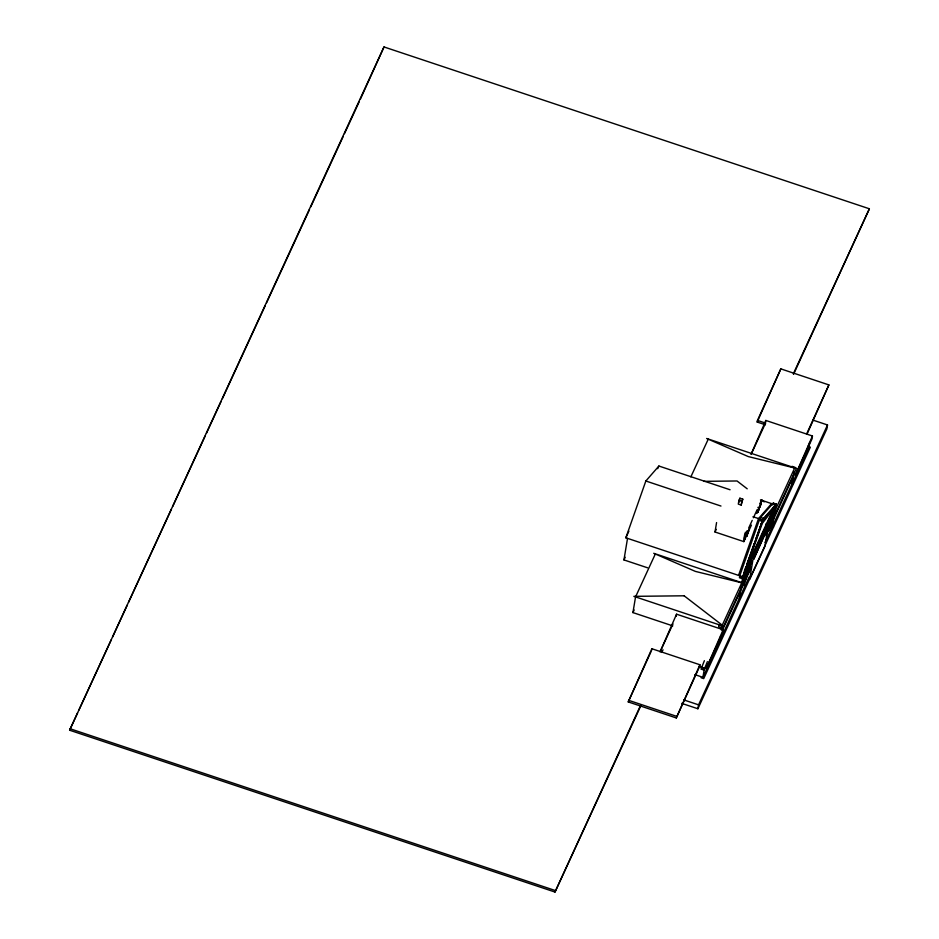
<?xml version="1.0" encoding="UTF-8"?>
<svg xmlns="http://www.w3.org/2000/svg" width="939" height="939" viewBox="0 0 939 939"><rect width="100%" height="100%" fill="white"/><g stroke="black" fill="none" stroke-linecap="round" stroke-linejoin="round"><path stroke-width="1.41" d="M640.891 705.635L554.996 892.05L69.615 730.213L384.004 46.95L869.385 208.787L793.666 374.098M384.004 46.95L360.435 99.088M554.996 892.05L640.527 705.435M647.581 567.802L623.954 559.926L627.522 538.364M672.77 625.879L632.945 612.592L635.55 596.911L655.387 553.857M628.238 701.926L651.866 648.743L699.931 664.765L699.661 666.408L676.291 717.948L628.238 701.926L650.997 651.701M651.596 650.375L651.866 648.743M676.209 616.277L676.549 614.2L723.159 629.74L722.654 632.851L706.116 668.732L723.159 629.74M676.291 717.948L699.931 664.765M751.435 525.101L743.841 541.615L715.013 532.002L716.574 522.565M704.391 660.68L701.034 669.108L704.004 670.094L705.236 667.429M704.004 670.094L707.372 661.678M694.813 674.613L702.924 677.324L704.438 668.169L699.027 666.361M681.726 703.37L697.9 708.757L698.557 704.837L827.517 424.968L812.681 420.026M738.923 500.346L738.3 504.102L741.188 505.065L742.796 499.161L739.92 498.198L738.923 500.346L741.81 501.309L741.188 505.065M739.298 501.954L739.92 498.198M719.45 641.443L720.166 637.158M721.34 630.034L722.044 625.75M765.438 424.804L757.198 422.057L757.468 420.414L780.837 368.874L828.891 384.908L807.047 434.111M744.134 537.777L744.721 534.221L745.683 534.537L744.897 539.279L743.934 538.963M743.841 541.615L745.413 532.178M739.756 575.983L739.463 577.743L742.444 578.741L751.552 558.975M746.493 536.204L749.193 529.08L746.963 536.063L745.719 535.946L746.047 533.986L746.81 534.244M765.485 422.515L765.837 420.449L812.446 435.989L811.93 439.1L795.403 474.981L812.446 435.989M739.298 598.378L741.2 586.875M741.669 583.999L742.866 576.816L762.855 520.018L775.931 505.053L760.473 499.9M743.242 585.513L744.92 578.987L746.881 575.924L743.876 585.326L742.092 585.126M780.837 368.874L757.198 422.057M757.397 512.518L760.109 505.393L757.867 512.377L756.634 512.26M760.379 505.734L761.271 500.346M756.775 513.492L760.942 504.478L761.717 499.736L759.944 503.597M792.011 466.331L794.993 467.329L753.231 557.919L749.662 579.492L764.874 546.475L768.442 524.913L765.848 524.044M767.891 527.237L753.677 559.339L775.825 510.053M768.806 528.352L768.372 530.969L770.332 527.906L772.022 521.391L768.806 528.352L767.656 527.964L768.9 524.068M772.363 526.626L775.931 505.053M773.149 503.504L776.13 504.501L775.837 506.262L767.339 524.713M792.199 483.562L794.089 472.153M809.606 442.457L808.737 447.68L765.015 542.566M827.517 424.968L826.872 428.9L697.9 708.757M760.038 519.279L760.578 517.401L773.29 503.069L776.271 504.067L775.731 505.945L763.02 520.276L763.56 518.398L776.271 504.067M772.75 504.947L773.29 503.069M758.712 508.058L758.09 509.983L758.865 510.241M739.674 576.041L759.228 520.335L762.21 521.333L742.831 577.356L739.674 576.041L742.831 577.356M762.21 521.333L742.643 577.039L776.13 504.501M742.866 576.816L625.844 537.801L645.844 481.003L658.908 466.037L730.072 489.759M738.535 575.372L758.536 518.574L771.612 503.609M744.287 571.311L745.766 567.191M746.763 564.445L754.17 543.822M756.141 538.329L761.576 523.211M676.549 614.2L660.07 651.889L672.97 623.954M751.059 454.241L765.837 420.449M806.718 433.795L828.891 384.908M69.615 730.213L77.585 712.901M78.817 710.236L111.33 639.67M112.563 637.006L127.281 605.056M128.514 602.392L171.461 509.184M172.694 506.52L205.207 435.954M206.439 433.29L221.158 401.329M222.39 398.676L265.338 305.468M266.57 302.804L309.518 209.597M310.739 206.932L343.263 136.366M344.484 133.702L359.214 101.741M625.844 537.801L628.907 531.157M657.687 468.69L658.908 466.037M623.954 559.926L625.186 557.273M690.858 476.871L708.299 439.041M632.945 612.592L634.154 609.986M715.013 532.002L716.234 529.35M751.235 454.124L764.71 424.886M661.795 652.417L663.016 649.765M793.302 373.898L869.385 208.787M741.81 501.309L742.796 499.161M745.683 534.537L747.467 530.676M748.653 528.094L752.221 520.359M753.407 517.788L756.975 510.053M748.723 562.285L772.245 511.25M752.761 556.334L754.58 552.39M758.231 544.479L760.05 540.524M764.299 531.298L765.52 528.669M751.763 561.158L721.915 625.914L718.934 624.928L718.64 626.689L721.621 627.686M741.716 584.07L751.47 562.919M722.091 629.717L750.93 567.133M766.881 532.519L796.331 468.608M722.42 630.151L750.637 568.905M765.978 535.617L794.206 474.359M702.924 677.324L749.087 577.121M768.701 514.138L774.053 507.33M704.004 481.343L737.033 480.979L747.221 488.82M757.468 420.414L765.708 423.16M807.704 446.307L810.345 447.187L703.71 678.615L701.069 677.735M790.755 483.08L793.408 483.972M759.98 504.149L760.942 504.478M773.877 510.57L776.635 511.497L774.382 509.748M759.017 507.095L759.78 507.342M757.879 507.412L758.653 507.67M756.951 510.311L757.726 510.57M757.104 512.131L757.867 512.377M760.578 517.401L763.56 518.398M645.844 481.003L720.976 506.051M752.972 516.72L762.855 520.018M770.919 526.145L773.56 527.025M746.975 531.098L747.737 531.357M746.188 535.805L746.963 536.063M750.637 557.05L753.231 557.919M745.096 575.724L746.259 576.1M743.77 578.6L744.92 578.987M742.726 584.95L743.876 585.326M701.327 667.336L704.297 668.333M683.721 699.895L698.557 704.837M628.508 700.283L676.561 716.304M69.862 728.676L555.242 890.512M761.928 500.158L764.193 501.907M762.292 523.446L744.087 573.905L774.839 507.177L762.292 523.446M684.12 595.796L633.86 596.347L723.734 626.313L684.12 595.796M796.483 468.444L748.277 456.577L706.609 438.478L796.483 468.444M743.571 583.26L695.365 571.393L653.708 553.294L743.571 583.26"/></g></svg>
